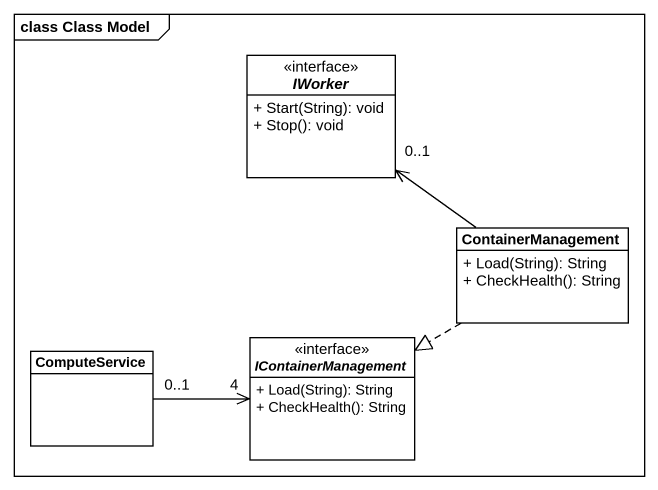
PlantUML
@startuml
mainframe class Class Model
hide circle
hide empty members
skinparam classAttributeIconSize 0
interface IWorker {
  + Start(String): void
  + Stop(): void
}
class ContainerManagement {
  + Load(String): String
  + CheckHealth(): String
}
class ComputeService
interface IContainerManagement {
  + Load(String): String
  + CheckHealth(): String
}
ContainerManagement -up-> "0..1" IWorker
ContainerManagement .left.|> IContainerManagement
ComputeService "0..1" -right-> "4" IContainerManagement
@enduml
